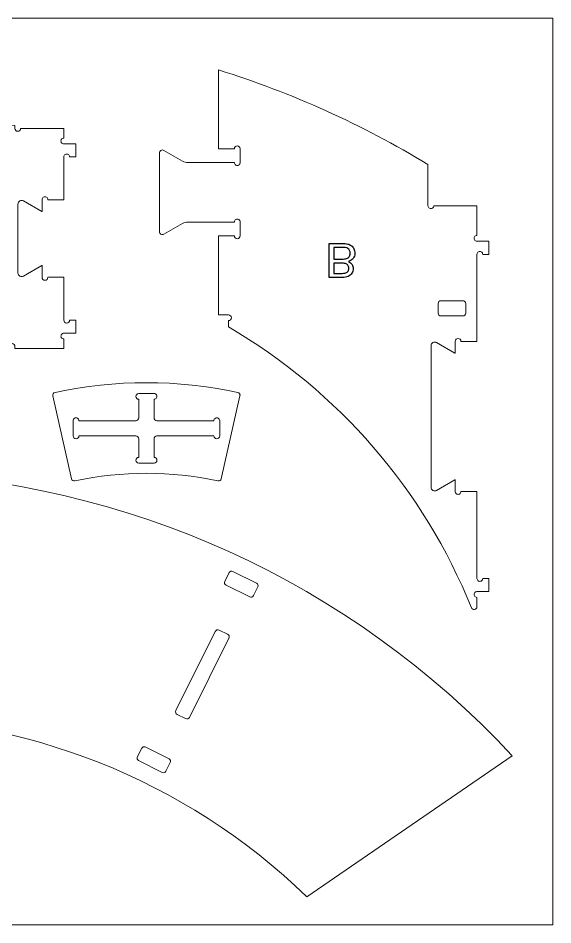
# Model space of a CAD drawing. Header units: centimetres. Extents: x -670 to -420, y -1468 to -1343.
# Drawn here: x -494.1 to -420.4, y -1467.8 to -1342.8 of the extents above; entities that cross this region are included whole.
import ezdxf

# ---------------------------------------------------------------- set-up
doc = ezdxf.new("R2010")
doc.units = ezdxf.units.CM
doc.header["$MEASUREMENT"] = 0
for name, color, linetype in [('decoupe', 7, 'Continuous'), ('lettres', 7, 'Continuous'), ('planche', 7, 'Continuous'), ('trous', 7, 'Continuous')]:
    doc.layers.add(name, color=color, linetype=linetype)

msp = doc.modelspace()

# ---------------------------------------------------------------- linework, layer by layer
at = {"layer": 'decoupe', "color": 5, "lineweight": 9}
for points, knots in [([(-493.78842, -1357.98939), (-493.78842, -1358.21027), (-493.96747, -1358.38943), (-494.18846, -1358.38943), (-494.40934, -1358.38943), (-494.58839, -1358.21027), (-494.58839, -1357.98939), (-494.58839, -1357.98939), (-494.58839, -1357.61166), (-494.58839, -1357.61166), (-504.65523, -1356.61858), (-514.43729, -1353.69999), (-523.40241, -1349.01486), (-523.40241, -1349.01486), (-523.40241, -1359.8173), (-523.40241, -1359.8173), (-523.40241, -1359.8173), (-521.20247, -1359.8173), (-521.20247, -1359.8173), (-521.20247, -1359.67438), (-521.12625, -1359.54239), (-521.0025, -1359.47093), (-520.87876, -1359.39948), (-520.7262, -1359.39948), (-520.60246, -1359.47093), (-520.47872, -1359.54239), (-520.4025, -1359.67438), (-520.4025, -1359.8173), (-520.4025, -1359.8173), (-520.4025, -1361.71735), (-520.4025, -1361.71735), (-520.4025, -1361.93823), (-520.58155, -1362.11728), (-520.80242, -1362.11728), (-521.02342, -1362.11728), (-521.20247, -1361.93823), (-521.20247, -1361.71735), (-521.20247, -1361.71735), (-523.55241, -1361.71735), (-523.55241, -1361.71735), (-523.55241, -1361.71735), (-527.65056, -1361.71735), (-527.65056, -1361.71735), (-527.91385, -1361.71735), (-528.17249, -1361.64799), (-528.40057, -1361.51635), (-528.40057, -1361.51635), (-530.95246, -1360.04305), (-530.95246, -1360.04305), (-531.0762, -1359.9716), (-531.22864, -1359.9716), (-531.3525, -1360.04305), (-531.47624, -1360.11451), (-531.55246, -1360.2465), (-531.55246, -1360.38942), (-531.55246, -1360.38942), (-531.55246, -1371.24519), (-531.55246, -1371.24519), (-531.55246, -1371.3881), (-531.47624, -1371.52021), (-531.3525, -1371.59167), (-531.22864, -1371.66312), (-531.0762, -1371.66312), (-530.95246, -1371.59167), (-530.95246, -1371.59167), (-528.40057, -1370.11826), (-528.40057, -1370.11826), (-528.17249, -1369.98662), (-527.91385, -1369.91737), (-527.65056, -1369.91737), (-527.65056, -1369.91737), (-523.55241, -1369.91737), (-523.55241, -1369.91737), (-523.55241, -1369.91737), (-521.20247, -1369.91737), (-521.20247, -1369.91737), (-521.20247, -1369.69637), (-521.02342, -1369.51732), (-520.80242, -1369.51732), (-520.58155, -1369.51732), (-520.4025, -1369.69637), (-520.4025, -1369.91737), (-520.4025, -1369.91737), (-520.4025, -1371.81731), (-520.4025, -1371.81731), (-520.4025, -1372.03819), (-520.58155, -1372.21735), (-520.80242, -1372.21735), (-521.02342, -1372.21735), (-521.20247, -1372.03819), (-521.20247, -1371.81731), (-521.20247, -1371.81731), (-523.40241, -1371.81731), (-523.40241, -1371.81731), (-523.40241, -1371.81731), (-523.40241, -1382.71723), (-523.40241, -1382.71723), (-523.40241, -1382.71723), (-522.88839, -1382.71723), (-522.88839, -1382.71723), (-522.88839, -1382.49635), (-522.70922, -1382.31731), (-522.48834, -1382.31731), (-522.26747, -1382.31731), (-522.08842, -1382.49635), (-522.08842, -1382.71723), (-522.08842, -1382.71723), (-522.08842, -1383.17746), (-522.08842, -1383.17746), (-513.38193, -1385.72354), (-504.43215, -1387.34823), (-495.38639, -1388.02457), (-495.37024, -1387.80451), (-495.17899, -1387.63905), (-494.95881, -1387.65474), (-494.73874, -1387.67054), (-494.57294, -1387.86167), (-494.58839, -1388.08174), (-494.58839, -1388.08174), (-494.58839, -1388.35664), (-494.58839, -1388.35664), (-494.58839, -1388.35664), (-487.83844, -1388.35664), (-487.83844, -1388.35664), (-487.83844, -1388.35664), (-487.83844, -1387.02313), (-487.83844, -1387.02313), (-487.98135, -1387.02313), (-488.11334, -1386.94691), (-488.1848, -1386.82305), (-488.25626, -1386.6993), (-488.25626, -1386.54686), (-488.1848, -1386.42312), (-488.11334, -1386.29938), (-487.98135, -1386.22304), (-487.83844, -1386.22304), (-487.83844, -1386.22304), (-486.18842, -1386.22304), (-486.18842, -1386.22304), (-486.18842, -1386.22304), (-486.18842, -1384.42314), (-486.18842, -1384.42314), (-486.18842, -1384.42314), (-487.03847, -1384.42314), (-487.03847, -1384.42314), (-487.03847, -1384.64402), (-487.21751, -1384.82306), (-487.43839, -1384.82306), (-487.65939, -1384.82306), (-487.83844, -1384.64402), (-487.83844, -1384.42314), (-487.83844, -1384.42314), (-487.83844, -1378.523), (-487.83844, -1378.523), (-487.83844, -1378.523), (-490.03838, -1378.523), (-490.03838, -1378.523), (-490.03838, -1378.74387), (-490.21755, -1378.92292), (-490.43842, -1378.92292), (-490.6593, -1378.92292), (-490.83847, -1378.74387), (-490.83847, -1378.523), (-490.83847, -1378.523), (-490.83847, -1376.88402), (-490.83847, -1376.88402), (-490.83847, -1376.88402), (-490.86264, -1376.89703), (-490.86264, -1376.89703), (-490.86264, -1376.89703), (-490.88645, -1376.91051), (-490.88645, -1376.91051), (-490.88645, -1376.91051), (-493.40255, -1378.36312), (-493.40255, -1378.36312), (-493.5572, -1378.45247), (-493.74787, -1378.45247), (-493.90252, -1378.36312), (-494.05717, -1378.27388), (-494.15256, -1378.10878), (-494.15256, -1377.93019), (-494.15256, -1377.93019), (-494.15256, -1368.41584), (-494.15256, -1368.41584), (-494.15256, -1368.23714), (-494.05717, -1368.07215), (-493.90252, -1367.9828), (-493.74787, -1367.89345), (-493.5572, -1367.89345), (-493.40255, -1367.9828), (-493.40255, -1367.9828), (-490.88645, -1369.43541), (-490.88645, -1369.43541), (-490.88645, -1369.43541), (-490.86264, -1369.44889), (-490.86264, -1369.44889), (-490.86264, -1369.44889), (-490.83847, -1369.4619), (-490.83847, -1369.4619), (-490.83847, -1369.4619), (-490.83847, -1367.82304), (-490.83847, -1367.82304), (-490.83847, -1367.68012), (-490.76213, -1367.54801), (-490.63839, -1367.47656), (-490.51465, -1367.4051), (-490.3622, -1367.4051), (-490.23846, -1367.47656), (-490.11472, -1367.54801), (-490.03838, -1367.68012), (-490.03838, -1367.82304), (-490.03838, -1367.82304), (-487.83844, -1367.82304), (-487.83844, -1367.82304), (-487.83844, -1367.82304), (-487.83844, -1361.9229), (-487.83844, -1361.9229), (-487.83844, -1361.77998), (-487.76221, -1361.64787), (-487.63847, -1361.57642), (-487.51461, -1361.50496), (-487.36217, -1361.50496), (-487.23843, -1361.57642), (-487.11469, -1361.64787), (-487.03847, -1361.77998), (-487.03847, -1361.9229), (-487.03847, -1361.9229), (-486.18842, -1361.9229), (-486.18842, -1361.9229), (-486.18842, -1361.9229), (-486.18842, -1360.12288), (-486.18842, -1360.12288), (-486.18842, -1360.12288), (-487.83844, -1360.12288), (-487.83844, -1360.12288), (-487.98135, -1360.12288), (-488.11334, -1360.04666), (-488.1848, -1359.92291), (-488.25626, -1359.79917), (-488.25626, -1359.64661), (-488.1848, -1359.52287), (-488.11334, -1359.39913), (-487.98135, -1359.32291), (-487.83844, -1359.32291), (-487.83844, -1359.32291), (-487.83844, -1357.98939), (-487.83844, -1357.98939), (-487.83844, -1357.98939), (-493.78842, -1357.98939), (-493.78842, -1357.98939)], [0, 0, 0, 0, 0.012048193, 0.012048193, 0.012048193, 0.024096386, 0.024096386, 0.024096386, 0.036144578, 0.036144578, 0.036144578, 0.048192771, 0.048192771, 0.048192771, 0.060240964, 0.060240964, 0.060240964, 0.072289157, 0.072289157, 0.072289157, 0.084337349, 0.084337349, 0.084337349, 0.096385542, 0.096385542, 0.096385542, 0.108433735, 0.108433735, 0.108433735, 0.120481928, 0.120481928, 0.120481928, 0.13253012, 0.13253012, 0.13253012, 0.144578313, 0.144578313, 0.144578313, 0.156626506, 0.156626506, 0.156626506, 0.168674699, 0.168674699, 0.168674699, 0.180722892, 0.180722892, 0.180722892, 0.192771084, 0.192771084, 0.192771084, 0.204819277, 0.204819277, 0.204819277, 0.21686747, 0.21686747, 0.21686747, 0.228915663, 0.228915663, 0.228915663, 0.240963855, 0.240963855, 0.240963855, 0.253012048, 0.253012048, 0.253012048, 0.265060241, 0.265060241, 0.265060241, 0.277108434, 0.277108434, 0.277108434, 0.289156627, 0.289156627, 0.289156627, 0.301204819, 0.301204819, 0.301204819, 0.313253012, 0.313253012, 0.313253012, 0.325301205, 0.325301205, 0.325301205, 0.337349398, 0.337349398, 0.337349398, 0.34939759, 0.34939759, 0.34939759, 0.361445783, 0.361445783, 0.361445783, 0.373493976, 0.373493976, 0.373493976, 0.385542169, 0.385542169, 0.385542169, 0.397590361, 0.397590361, 0.397590361, 0.409638554, 0.409638554, 0.409638554, 0.421686747, 0.421686747, 0.421686747, 0.43373494, 0.43373494, 0.43373494, 0.445783133, 0.445783133, 0.445783133, 0.457831325, 0.457831325, 0.457831325, 0.469879518, 0.469879518, 0.469879518, 0.481927711, 0.481927711, 0.481927711, 0.493975904, 0.493975904, 0.493975904, 0.506024096, 0.506024096, 0.506024096, 0.518072289, 0.518072289, 0.518072289, 0.530120482, 0.530120482, 0.530120482, 0.542168675, 0.542168675, 0.542168675, 0.554216867, 0.554216867, 0.554216867, 0.56626506, 0.56626506, 0.56626506, 0.578313253, 0.578313253, 0.578313253, 0.590361446, 0.590361446, 0.590361446, 0.602409639, 0.602409639, 0.602409639, 0.614457831, 0.614457831, 0.614457831, 0.626506024, 0.626506024, 0.626506024, 0.638554217, 0.638554217, 0.638554217, 0.65060241, 0.65060241, 0.65060241, 0.662650602, 0.662650602, 0.662650602, 0.674698795, 0.674698795, 0.674698795, 0.686746988, 0.686746988, 0.686746988, 0.698795181, 0.698795181, 0.698795181, 0.710843373, 0.710843373, 0.710843373, 0.722891566, 0.722891566, 0.722891566, 0.734939759, 0.734939759, 0.734939759, 0.746987952, 0.746987952, 0.746987952, 0.759036145, 0.759036145, 0.759036145, 0.771084337, 0.771084337, 0.771084337, 0.78313253, 0.78313253, 0.78313253, 0.795180723, 0.795180723, 0.795180723, 0.807228916, 0.807228916, 0.807228916, 0.819277108, 0.819277108, 0.819277108, 0.831325301, 0.831325301, 0.831325301, 0.843373494, 0.843373494, 0.843373494, 0.855421687, 0.855421687, 0.855421687, 0.86746988, 0.86746988, 0.86746988, 0.879518072, 0.879518072, 0.879518072, 0.891566265, 0.891566265, 0.891566265, 0.903614458, 0.903614458, 0.903614458, 0.915662651, 0.915662651, 0.915662651, 0.927710843, 0.927710843, 0.927710843, 0.939759036, 0.939759036, 0.939759036, 0.951807229, 0.951807229, 0.951807229, 0.963855422, 0.963855422, 0.963855422, 0.975903614, 0.975903614, 0.975903614, 0.987951807, 0.987951807, 0.987951807, 1, 1, 1, 1]), ([(-464.33348, -1372.79747), (-464.33348, -1373.01834), (-464.15432, -1373.19751), (-463.93344, -1373.19751), (-463.71256, -1373.19751), (-463.5334, -1373.01834), (-463.5334, -1372.79747), (-463.5334, -1372.79747), (-463.5334, -1370.89741), (-463.5334, -1370.89741), (-463.5334, -1370.75461), (-463.60962, -1370.6225), (-463.73348, -1370.55104), (-463.85722, -1370.47959), (-464.00966, -1370.47959), (-464.1334, -1370.55104), (-464.25715, -1370.6225), (-464.33348, -1370.75461), (-464.33348, -1370.89741), (-464.33348, -1370.89741), (-466.64753, -1370.89741), (-466.64753, -1370.89741), (-466.64753, -1370.89741), (-470.74556, -1370.89741), (-470.74556, -1370.89741), (-471.00885, -1370.89741), (-471.2676, -1370.96677), (-471.49557, -1371.09842), (-471.49557, -1371.09842), (-474.04745, -1372.57183), (-474.04745, -1372.57183), (-474.17131, -1372.64328), (-474.32375, -1372.64328), (-474.4475, -1372.57183), (-474.57124, -1372.50037), (-474.64746, -1372.36826), (-474.64746, -1372.22535), (-474.64746, -1372.22535), (-474.64746, -1361.36957), (-474.64746, -1361.36957), (-474.64746, -1361.22666), (-474.57124, -1361.09467), (-474.4475, -1361.02321), (-474.32375, -1360.95175), (-474.17131, -1360.95175), (-474.04745, -1361.02321), (-474.04745, -1361.02321), (-471.49557, -1362.4965), (-471.49557, -1362.4965), (-471.2676, -1362.62815), (-471.00885, -1362.69751), (-470.74556, -1362.69751), (-470.74556, -1362.69751), (-466.64753, -1362.69751), (-466.64753, -1362.69751), (-466.64753, -1362.69751), (-464.33348, -1362.69751), (-464.33348, -1362.69751), (-464.33348, -1362.84043), (-464.25715, -1362.97242), (-464.1334, -1363.04388), (-464.00966, -1363.11533), (-463.85722, -1363.11533), (-463.73348, -1363.04388), (-463.60962, -1362.97242), (-463.5334, -1362.84043), (-463.5334, -1362.69751), (-463.5334, -1362.69751), (-463.5334, -1360.79745), (-463.5334, -1360.79745), (-463.5334, -1360.57658), (-463.71256, -1360.39753), (-463.93344, -1360.39753), (-464.15432, -1360.39753), (-464.33348, -1360.57658), (-464.33348, -1360.79745), (-464.33348, -1360.79745), (-466.53343, -1360.79745), (-466.53343, -1360.79745), (-466.53343, -1360.79745), (-466.53343, -1349.93274), (-466.53343, -1349.93274), (-456.40733, -1353.08114), (-446.70614, -1357.46093), (-437.6476, -1362.97393), (-437.6476, -1362.97393), (-437.6476, -1368.65006), (-437.6476, -1368.65006), (-437.6476, -1368.79297), (-437.57138, -1368.92508), (-437.44752, -1368.99654), (-437.32378, -1369.06799), (-437.17134, -1369.06799), (-437.0476, -1368.99654), (-436.92385, -1368.92508), (-436.84763, -1368.79297), (-436.84763, -1368.65006), (-436.84763, -1368.65006), (-430.89765, -1368.65006), (-430.89765, -1368.65006), (-430.89765, -1368.65006), (-430.89765, -1372.75483), (-430.89765, -1372.75483), (-431.04044, -1372.75483), (-431.17255, -1372.83116), (-431.24401, -1372.9549), (-431.31547, -1373.07865), (-431.31547, -1373.23109), (-431.24401, -1373.35483), (-431.17255, -1373.47857), (-431.04044, -1373.55491), (-430.89765, -1373.55491), (-430.89765, -1373.55491), (-429.24763, -1373.55491), (-429.24763, -1373.55491), (-429.24763, -1373.55491), (-429.24763, -1375.35481), (-429.24763, -1375.35481), (-429.24763, -1375.35481), (-430.09756, -1375.35481), (-430.09756, -1375.35481), (-430.09756, -1375.2119), (-430.17378, -1375.07991), (-430.29764, -1375.00845), (-430.42138, -1374.93699), (-430.57382, -1374.93699), (-430.69757, -1375.00845), (-430.82131, -1375.07991), (-430.89765, -1375.2119), (-430.89765, -1375.35481), (-430.89765, -1375.35481), (-430.89765, -1387.35006), (-430.89765, -1387.35006), (-430.89765, -1387.35006), (-433.09759, -1387.35006), (-433.09759, -1387.35006), (-433.09759, -1387.12919), (-433.27664, -1386.95002), (-433.49764, -1386.95002), (-433.71851, -1386.95002), (-433.89756, -1387.12919), (-433.89756, -1387.35006), (-433.89756, -1387.35006), (-433.89756, -1388.98904), (-433.89756, -1388.98904), (-433.89756, -1388.98904), (-433.92173, -1388.97591), (-433.92173, -1388.97591), (-433.92173, -1388.97591), (-433.94567, -1388.96244), (-433.94567, -1388.96244), (-433.94567, -1388.96244), (-436.46165, -1387.50983), (-436.46165, -1387.50983), (-436.61641, -1387.42059), (-436.80697, -1387.42059), (-436.96173, -1387.50983), (-437.11638, -1387.59918), (-437.21166, -1387.76428), (-437.21166, -1387.94287), (-437.21166, -1387.94287), (-437.21166, -1407.45714), (-437.21166, -1407.45714), (-437.21166, -1407.63584), (-437.11638, -1407.80083), (-436.96173, -1407.89018), (-436.80697, -1407.97953), (-436.61641, -1407.97953), (-436.46165, -1407.89018), (-436.46165, -1407.89018), (-433.94567, -1406.43757), (-433.94567, -1406.43757), (-433.94567, -1406.43757), (-433.92173, -1406.42409), (-433.92173, -1406.42409), (-433.92173, -1406.42409), (-433.89756, -1406.41107), (-433.89756, -1406.41107), (-433.89756, -1406.41107), (-433.89756, -1408.05005), (-433.89756, -1408.05005), (-433.89756, -1408.19297), (-433.82134, -1408.32496), (-433.6976, -1408.39642), (-433.57386, -1408.46787), (-433.4213, -1408.46787), (-433.29756, -1408.39642), (-433.17381, -1408.32496), (-433.09759, -1408.19297), (-433.09759, -1408.05005), (-433.09759, -1408.05005), (-430.89765, -1408.05005), (-430.89765, -1408.05005), (-430.89765, -1408.05005), (-430.89765, -1420.04519), (-430.89765, -1420.04519), (-430.89765, -1420.1881), (-430.82131, -1420.32009), (-430.69757, -1420.39155), (-430.57382, -1420.46301), (-430.42138, -1420.46301), (-430.29764, -1420.39155), (-430.17378, -1420.32009), (-430.09756, -1420.1881), (-430.09756, -1420.04519), (-430.09756, -1420.04519), (-429.24763, -1420.04519), (-429.24763, -1420.04519), (-429.24763, -1420.04519), (-429.24763, -1421.84521), (-429.24763, -1421.84521), (-429.24763, -1421.84521), (-430.89765, -1421.84521), (-430.89765, -1421.84521), (-431.04044, -1421.84521), (-431.17255, -1421.92143), (-431.24401, -1422.04517), (-431.31547, -1422.16891), (-431.31547, -1422.32147), (-431.24401, -1422.44521), (-431.17255, -1422.56896), (-431.04044, -1422.64518), (-430.89765, -1422.64518), (-430.89765, -1422.64518), (-430.89765, -1423.92617), (-430.89765, -1423.92617), (-430.89765, -1424.11777), (-431.03336, -1424.28241), (-431.22147, -1424.3189), (-431.40946, -1424.35538), (-431.597, -1424.25337), (-431.66857, -1424.07571), (-438.22414, -1407.81361), (-450.00188, -1394.19355), (-465.14751, -1385.35961), (-465.14751, -1385.35961), (-465.14751, -1384.49748), (-465.14751, -1384.49748), (-464.92663, -1384.49748), (-464.74759, -1384.31831), (-464.74759, -1384.09743), (-464.74759, -1383.87656), (-464.92663, -1383.69751), (-465.14751, -1383.69751), (-465.14751, -1383.69751), (-466.53343, -1383.69751), (-466.53343, -1383.69751), (-466.53343, -1383.69751), (-466.53343, -1372.79747), (-466.53343, -1372.79747), (-466.53343, -1372.79747), (-464.33348, -1372.79747), (-464.33348, -1372.79747)], [0, 0, 0, 0, 0.011904762, 0.011904762, 0.011904762, 0.023809524, 0.023809524, 0.023809524, 0.035714286, 0.035714286, 0.035714286, 0.047619048, 0.047619048, 0.047619048, 0.05952381, 0.05952381, 0.05952381, 0.071428571, 0.071428571, 0.071428571, 0.083333333, 0.083333333, 0.083333333, 0.095238095, 0.095238095, 0.095238095, 0.107142857, 0.107142857, 0.107142857, 0.119047619, 0.119047619, 0.119047619, 0.130952381, 0.130952381, 0.130952381, 0.142857143, 0.142857143, 0.142857143, 0.154761905, 0.154761905, 0.154761905, 0.166666667, 0.166666667, 0.166666667, 0.178571429, 0.178571429, 0.178571429, 0.19047619, 0.19047619, 0.19047619, 0.202380952, 0.202380952, 0.202380952, 0.214285714, 0.214285714, 0.214285714, 0.226190476, 0.226190476, 0.226190476, 0.238095238, 0.238095238, 0.238095238, 0.25, 0.25, 0.25, 0.261904762, 0.261904762, 0.261904762, 0.273809524, 0.273809524, 0.273809524, 0.285714286, 0.285714286, 0.285714286, 0.297619048, 0.297619048, 0.297619048, 0.30952381, 0.30952381, 0.30952381, 0.321428571, 0.321428571, 0.321428571, 0.333333333, 0.333333333, 0.333333333, 0.345238095, 0.345238095, 0.345238095, 0.357142857, 0.357142857, 0.357142857, 0.369047619, 0.369047619, 0.369047619, 0.380952381, 0.380952381, 0.380952381, 0.392857143, 0.392857143, 0.392857143, 0.404761905, 0.404761905, 0.404761905, 0.416666667, 0.416666667, 0.416666667, 0.428571429, 0.428571429, 0.428571429, 0.44047619, 0.44047619, 0.44047619, 0.452380952, 0.452380952, 0.452380952, 0.464285714, 0.464285714, 0.464285714, 0.476190476, 0.476190476, 0.476190476, 0.488095238, 0.488095238, 0.488095238, 0.5, 0.5, 0.5, 0.511904762, 0.511904762, 0.511904762, 0.523809524, 0.523809524, 0.523809524, 0.535714286, 0.535714286, 0.535714286, 0.547619048, 0.547619048, 0.547619048, 0.55952381, 0.55952381, 0.55952381, 0.571428571, 0.571428571, 0.571428571, 0.583333333, 0.583333333, 0.583333333, 0.595238095, 0.595238095, 0.595238095, 0.607142857, 0.607142857, 0.607142857, 0.619047619, 0.619047619, 0.619047619, 0.630952381, 0.630952381, 0.630952381, 0.642857143, 0.642857143, 0.642857143, 0.654761905, 0.654761905, 0.654761905, 0.666666667, 0.666666667, 0.666666667, 0.678571429, 0.678571429, 0.678571429, 0.69047619, 0.69047619, 0.69047619, 0.702380952, 0.702380952, 0.702380952, 0.714285714, 0.714285714, 0.714285714, 0.726190476, 0.726190476, 0.726190476, 0.738095238, 0.738095238, 0.738095238, 0.75, 0.75, 0.75, 0.761904762, 0.761904762, 0.761904762, 0.773809524, 0.773809524, 0.773809524, 0.785714286, 0.785714286, 0.785714286, 0.797619048, 0.797619048, 0.797619048, 0.80952381, 0.80952381, 0.80952381, 0.821428571, 0.821428571, 0.821428571, 0.833333333, 0.833333333, 0.833333333, 0.845238095, 0.845238095, 0.845238095, 0.857142857, 0.857142857, 0.857142857, 0.869047619, 0.869047619, 0.869047619, 0.880952381, 0.880952381, 0.880952381, 0.892857143, 0.892857143, 0.892857143, 0.904761905, 0.904761905, 0.904761905, 0.916666667, 0.916666667, 0.916666667, 0.928571429, 0.928571429, 0.928571429, 0.94047619, 0.94047619, 0.94047619, 0.952380952, 0.952380952, 0.952380952, 0.964285714, 0.964285714, 0.964285714, 0.976190476, 0.976190476, 0.976190476, 0.988095238, 0.988095238, 0.988095238, 1, 1, 1, 1]), ([(-489.04792, -1394.40162), (-489.15214, -1394.42427), (-489.24288, -1394.4876), (-489.30028, -1394.57753), (-489.35756, -1394.66746), (-489.3765, -1394.77645), (-489.35303, -1394.88055), (-489.35303, -1394.88055), (-486.77779, -1406.29392), (-486.77779, -1406.29392), (-486.72946, -1406.50806), (-486.51741, -1406.64331), (-486.30281, -1406.59671), (-479.813, -1405.19046), (-473.0972, -1405.19046), (-466.6074, -1406.59671), (-466.39279, -1406.64331), (-466.18075, -1406.50806), (-466.13241, -1406.29392), (-466.13241, -1406.29392), (-463.55705, -1394.88055), (-463.55705, -1394.88055), (-463.53358, -1394.77645), (-463.55264, -1394.66746), (-463.60992, -1394.57753), (-463.6672, -1394.4876), (-463.75806, -1394.42427), (-463.86229, -1394.40162), (-472.16036, -1392.59602), (-480.74984, -1392.59602), (-489.04792, -1394.40162)], [0, 0, 0, 0, 0.1, 0.1, 0.1, 0.2, 0.2, 0.2, 0.3, 0.3, 0.3, 0.4, 0.4, 0.4, 0.5, 0.5, 0.5, 0.6, 0.6, 0.6, 0.7, 0.7, 0.7, 0.8, 0.8, 0.8, 0.9, 0.9, 0.9, 1, 1, 1, 1]), ([(-576.47918, -1463.80788), (-576.47918, -1463.80788), (-580.29974, -1459.83777), (-580.29974, -1459.83777), (-580.6393, -1459.48508), (-581.12542, -1459.31342), (-581.61114, -1459.37483), (-582.09687, -1459.43636), (-582.52504, -1459.7237), (-582.7659, -1460.14992), (-582.7659, -1460.14992), (-583.59706, -1461.62032), (-583.59706, -1461.62032), (-583.81535, -1462.00636), (-584.19818, -1462.27131), (-584.63639, -1462.3395), (-585.0746, -1462.40769), (-585.51996, -1462.27161), (-585.84516, -1461.97018), (-585.84516, -1461.97018), (-599.04211, -1449.73623), (-599.04211, -1449.73623), (-599.3781, -1449.4248), (-599.54714, -1448.97291), (-599.49796, -1448.51748), (-599.44891, -1448.06194), (-599.18738, -1447.65654), (-598.79272, -1447.42378), (-598.79272, -1447.42378), (-596.3062, -1445.95776), (-596.3062, -1445.95776), (-595.89771, -1445.717), (-595.62189, -1445.30243), (-595.55771, -1444.83261), (-595.49342, -1444.36279), (-595.6478, -1443.88942), (-595.97657, -1443.54778), (-595.97657, -1443.54778), (-599.91658, -1439.4536), (-599.91658, -1439.4536), (-576.33804, -1416.78137), (-544.63463, -1404.54029), (-511.93772, -1405.4838), (-479.2408, -1406.42742), (-448.296, -1420.47644), (-426.06424, -1444.4707), (-426.06424, -1444.4707), (-454.32225, -1463.9083), (-454.32225, -1463.9083), (-488.39557, -1431.047), (-542.35198, -1431.00265), (-576.47918, -1463.80788)], [0, 0, 0, 0, 0.058823529, 0.058823529, 0.058823529, 0.117647059, 0.117647059, 0.117647059, 0.176470588, 0.176470588, 0.176470588, 0.235294118, 0.235294118, 0.235294118, 0.294117647, 0.294117647, 0.294117647, 0.352941176, 0.352941176, 0.352941176, 0.411764706, 0.411764706, 0.411764706, 0.470588235, 0.470588235, 0.470588235, 0.529411765, 0.529411765, 0.529411765, 0.588235294, 0.588235294, 0.588235294, 0.647058824, 0.647058824, 0.647058824, 0.705882353, 0.705882353, 0.705882353, 0.764705882, 0.764705882, 0.764705882, 0.823529412, 0.823529412, 0.823529412, 0.882352941, 0.882352941, 0.882352941, 0.941176471, 0.941176471, 0.941176471, 1, 1, 1, 1])]:
    msp.add_open_spline(points, degree=3, knots=knots, dxfattribs=at)
at = {"layer": 'lettres', "color": 230}
for points, knots in [([(-451.25957, -1373.85058), (-451.25957, -1373.85058), (-451.25957, -1378.53409), (-451.25957, -1378.53409), (-451.25957, -1378.53409), (-449.50217, -1378.53409), (-449.50217, -1378.53409), (-449.14458, -1378.53409), (-448.85786, -1378.48721), (-448.64091, -1378.39236), (-448.42505, -1378.29751), (-448.25607, -1378.15143), (-448.13396, -1377.9541), (-448.01077, -1377.75786), (-447.94972, -1377.55181), (-447.94972, -1377.33595), (-447.94972, -1377.13645), (-448.00423, -1376.94784), (-448.11216, -1376.77123), (-448.22009, -1376.59462), (-448.38362, -1376.4518), (-448.60275, -1376.34278), (-448.3193, -1376.25993), (-448.10126, -1376.1182), (-447.94972, -1375.9176), (-447.79709, -1375.7181), (-447.72078, -1375.48152), (-447.72078, -1375.20897), (-447.72078, -1374.98875), (-447.76766, -1374.78488), (-447.86032, -1374.59628), (-447.95299, -1374.40767), (-448.06746, -1374.26268), (-448.20374, -1374.1602), (-448.34001, -1374.05881), (-448.51117, -1373.9814), (-448.71613, -1373.92907), (-448.92218, -1373.87674), (-449.17402, -1373.85058), (-449.47273, -1373.85058), (-449.47273, -1373.85058), (-451.25957, -1373.85058), (-451.25957, -1373.85058)], [0, 0, 0, 0, 0.071428571, 0.071428571, 0.071428571, 0.142857143, 0.142857143, 0.142857143, 0.214285714, 0.214285714, 0.214285714, 0.285714286, 0.285714286, 0.285714286, 0.357142857, 0.357142857, 0.357142857, 0.428571429, 0.428571429, 0.428571429, 0.5, 0.5, 0.5, 0.571428571, 0.571428571, 0.571428571, 0.642857143, 0.642857143, 0.642857143, 0.714285714, 0.714285714, 0.714285714, 0.785714286, 0.785714286, 0.785714286, 0.857142857, 0.857142857, 0.857142857, 0.928571429, 0.928571429, 0.928571429, 1, 1, 1, 1]), ([(-450.63816, -1374.40004), (-450.63816, -1374.40004), (-449.47164, -1374.40004), (-449.47164, -1374.40004), (-449.27104, -1374.40004), (-449.13041, -1374.40767), (-449.04864, -1374.42294), (-448.90692, -1374.44801), (-448.78699, -1374.49053), (-448.69106, -1374.55049), (-448.59512, -1374.61045), (-448.51662, -1374.69767), (-448.45448, -1374.81214), (-448.39234, -1374.92661), (-448.36182, -1375.05852), (-448.36182, -1375.20788), (-448.36182, -1375.3834), (-448.40651, -1375.53494), (-448.497, -1375.66468), (-448.5864, -1375.79441), (-448.71068, -1375.8849), (-448.86985, -1375.93723), (-449.02793, -1375.98956), (-449.25687, -1376.01572), (-449.5545, -1376.01572), (-449.5545, -1376.01572), (-450.63816, -1376.01572), (-450.63816, -1376.01572), (-450.63816, -1376.01572), (-450.63816, -1374.40004), (-450.63816, -1374.40004)], [0, 0, 0, 0, 0.1, 0.1, 0.1, 0.2, 0.2, 0.2, 0.3, 0.3, 0.3, 0.4, 0.4, 0.4, 0.5, 0.5, 0.5, 0.6, 0.6, 0.6, 0.7, 0.7, 0.7, 0.8, 0.8, 0.8, 0.9, 0.9, 0.9, 1, 1, 1, 1]), ([(-450.63816, -1376.56518), (-450.63816, -1376.56518), (-449.62536, -1376.56518), (-449.62536, -1376.56518), (-449.35063, -1376.56518), (-449.1533, -1376.58372), (-449.03447, -1376.61969), (-448.87639, -1376.66657), (-448.75756, -1376.74507), (-448.67797, -1376.85409), (-448.59839, -1376.96311), (-448.55805, -1377.09938), (-448.55805, -1377.264), (-448.55805, -1377.4199), (-448.59512, -1377.55727), (-448.67034, -1377.67501), (-448.74448, -1377.79384), (-448.85132, -1377.8756), (-448.98977, -1377.91921), (-449.12823, -1377.96282), (-449.36589, -1377.98462), (-449.70167, -1377.98462), (-449.70167, -1377.98462), (-450.63816, -1377.98462), (-450.63816, -1377.98462), (-450.63816, -1377.98462), (-450.63816, -1376.56518), (-450.63816, -1376.56518)], [0, 0, 0, 0, 0.111111111, 0.111111111, 0.111111111, 0.222222222, 0.222222222, 0.222222222, 0.333333333, 0.333333333, 0.333333333, 0.444444444, 0.444444444, 0.444444444, 0.555555556, 0.555555556, 0.555555556, 0.666666667, 0.666666667, 0.666666667, 0.777777778, 0.777777778, 0.777777778, 0.888888889, 0.888888889, 0.888888889, 1, 1, 1, 1])]:
    msp.add_open_spline(points, degree=3, knots=knots, dxfattribs=at)
at = {"layer": 'planche', "lineweight": 20}
msp.add_lwpolyline([(-670.43659, -1467.79109), (-420.43659, -1467.79109), (-420.43659, -1342.79109), (-670.43659, -1342.79109), (-670.43659, -1467.79109)], close=True, dxfattribs=at)
at = {"layer": 'trous', "color": 3, "lineweight": 20}
for points in [[(-432.84768, -1383.8479), (-432.84768, -1383.8479), (-435.84757, -1383.8479), (-435.84757, -1383.8479), (-436.06761, -1383.8479), (-436.24763, -1383.66788), (-436.24763, -1383.44786), (-436.24763, -1383.44786), (-436.24763, -1382.14795), (-436.24763, -1382.14795), (-436.24763, -1381.92793), (-436.06761, -1381.7479), (-435.84757, -1381.7479), (-435.84757, -1381.7479), (-432.84768, -1381.7479), (-432.84768, -1381.7479), (-432.62764, -1381.7479), (-432.44762, -1381.92793), (-432.44762, -1382.14795), (-432.44762, -1382.14795), (-432.44762, -1383.44786), (-432.44762, -1383.44786), (-432.44762, -1383.66788), (-432.62764, -1383.8479), (-432.84768, -1383.8479)], [(-465.48491, -1420.94345), (-465.48491, -1420.94345), (-462.20923, -1422.57356), (-462.20923, -1422.57356), (-462.02671, -1422.66438), (-461.8031, -1422.58937), (-461.71228, -1422.40687), (-461.71228, -1422.40687), (-461.10694, -1421.19044), (-461.10694, -1421.19044), (-461.01611, -1421.00793), (-461.09112, -1420.78432), (-461.27363, -1420.69349), (-461.27363, -1420.69349), (-464.54931, -1419.06339), (-464.54931, -1419.06339), (-464.73182, -1418.97256), (-464.95543, -1419.04756), (-465.04626, -1419.23008), (-465.04626, -1419.23008), (-465.6516, -1420.4465), (-465.6516, -1420.4465), (-465.74242, -1420.629), (-465.66742, -1420.85263), (-465.48491, -1420.94345)], [(-465.25809, -1427.72611), (-465.25809, -1427.72611), (-466.42115, -1427.14733), (-466.42115, -1427.14733), (-466.61832, -1427.0492), (-466.85994, -1427.13024), (-466.95807, -1427.32743), (-466.95807, -1427.32743), (-472.39308, -1438.24901), (-472.39308, -1438.24901), (-472.49121, -1438.4462), (-472.41016, -1438.68781), (-472.21298, -1438.78594), (-472.21298, -1438.78594), (-471.04993, -1439.36472), (-471.04993, -1439.36472), (-470.85275, -1439.46284), (-470.61114, -1439.3818), (-470.51301, -1439.18461), (-470.51301, -1439.18461), (-465.078, -1428.26303), (-465.078, -1428.26303), (-464.97987, -1428.06584), (-465.06092, -1427.82423), (-465.25809, -1427.72611)], [(-477.54089, -1445.14858), (-477.54089, -1445.14858), (-474.26522, -1446.77869), (-474.26522, -1446.77869), (-474.0827, -1446.86952), (-473.85908, -1446.7945), (-473.76827, -1446.612), (-473.76827, -1446.612), (-473.16292, -1445.39557), (-473.16292, -1445.39557), (-473.0721, -1445.21306), (-473.14711, -1444.98945), (-473.32962, -1444.89862), (-473.32962, -1444.89862), (-476.6053, -1443.26852), (-476.6053, -1443.26852), (-476.78781, -1443.17769), (-477.01142, -1443.25269), (-477.10225, -1443.43521), (-477.10225, -1443.43521), (-477.70759, -1444.65163), (-477.70759, -1444.65163), (-477.79841, -1444.83413), (-477.72341, -1445.05776), (-477.54089, -1445.14858)]]:
    msp.add_open_spline(points, degree=3, knots=[0, 0, 0, 0, 0.125, 0.125, 0.125, 0.25, 0.25, 0.25, 0.375, 0.375, 0.375, 0.5, 0.5, 0.5, 0.625, 0.625, 0.625, 0.75, 0.75, 0.75, 0.875, 0.875, 0.875, 1, 1, 1, 1], dxfattribs=at)
at = {"layer": 'trous', "color": 3, "lineweight": 9}
msp.add_open_spline([(-466.35515, -1400.38995), (-466.35515, -1400.38995), (-466.35515, -1398.28992), (-466.35515, -1398.28992), (-466.35515, -1398.14701), (-466.43137, -1398.0149), (-466.55511, -1397.94344), (-466.67885, -1397.8721), (-466.8313, -1397.87199), (-466.95515, -1397.94344), (-467.0789, -1398.0149), (-467.15512, -1398.14689), (-467.15512, -1398.28992), (-467.15512, -1398.28992), (-475.00505, -1398.28992), (-475.00505, -1398.28992), (-475.22592, -1398.28992), (-475.40509, -1398.11076), (-475.40509, -1397.88976), (-475.40509, -1397.88976), (-475.40509, -1395.34218), (-475.40509, -1395.34218), (-475.26218, -1395.34218), (-475.13007, -1395.26596), (-475.05861, -1395.14221), (-474.98715, -1395.01835), (-474.98715, -1394.86591), (-475.05861, -1394.74217), (-475.13007, -1394.61843), (-475.26218, -1394.54221), (-475.40509, -1394.54221), (-475.40509, -1394.54221), (-477.50511, -1394.54221), (-477.50511, -1394.54221), (-477.72599, -1394.54221), (-477.90516, -1394.72126), (-477.90516, -1394.94213), (-477.90516, -1395.16313), (-477.72599, -1395.34218), (-477.50511, -1395.34218), (-477.50511, -1395.34218), (-477.50511, -1397.88976), (-477.50511, -1397.88976), (-477.50511, -1397.99596), (-477.54717, -1398.09775), (-477.62223, -1398.1728), (-477.69718, -1398.24775), (-477.79907, -1398.28992), (-477.90516, -1398.28992), (-477.90516, -1398.28992), (-485.75509, -1398.28992), (-485.75509, -1398.28992), (-485.75509, -1398.14689), (-485.83131, -1398.0149), (-485.95505, -1397.94344), (-486.07879, -1397.8721), (-486.23135, -1397.8721), (-486.35509, -1397.94344), (-486.47883, -1398.0149), (-486.55506, -1398.14689), (-486.55506, -1398.28992), (-486.55506, -1398.28992), (-486.55506, -1400.38983), (-486.55506, -1400.38983), (-486.55506, -1400.61082), (-486.37601, -1400.78987), (-486.15513, -1400.78987), (-485.93413, -1400.78987), (-485.75509, -1400.61082), (-485.75509, -1400.38995), (-485.75509, -1400.38995), (-485.75509, -1400.38983), (-485.75509, -1400.38983), (-485.75509, -1400.38983), (-477.90516, -1400.38983), (-477.90516, -1400.38983), (-477.79907, -1400.38983), (-477.69729, -1400.43201), (-477.62223, -1400.50707), (-477.54729, -1400.58201), (-477.50511, -1400.68379), (-477.50511, -1400.78987), (-477.50511, -1400.78987), (-477.50511, -1403.34211), (-477.50511, -1403.34211), (-477.72599, -1403.34211), (-477.90516, -1403.52127), (-477.90516, -1403.74215), (-477.90516, -1403.96303), (-477.72599, -1404.14219), (-477.50511, -1404.14219), (-477.50511, -1404.14219), (-475.40509, -1404.14219), (-475.40509, -1404.14219), (-475.1841, -1404.14219), (-475.00505, -1403.96303), (-475.00505, -1403.74215), (-475.00505, -1403.52127), (-475.1841, -1403.34211), (-475.40509, -1403.34211), (-475.40509, -1403.34211), (-475.40509, -1400.78987), (-475.40509, -1400.78987), (-475.40509, -1400.68379), (-475.36291, -1400.58213), (-475.28785, -1400.50707), (-475.21291, -1400.43212), (-475.11113, -1400.38983), (-475.00505, -1400.38983), (-475.00505, -1400.38983), (-467.15512, -1400.38983), (-467.15512, -1400.38983), (-467.15512, -1400.61082), (-466.97607, -1400.78987), (-466.75507, -1400.78987), (-466.5342, -1400.78987), (-466.35515, -1400.61082), (-466.35515, -1400.38995)], degree=3, knots=[0, 0, 0, 0, 0.025641026, 0.025641026, 0.025641026, 0.051282051, 0.051282051, 0.051282051, 0.076923077, 0.076923077, 0.076923077, 0.102564103, 0.102564103, 0.102564103, 0.128205128, 0.128205128, 0.128205128, 0.153846154, 0.153846154, 0.153846154, 0.179487179, 0.179487179, 0.179487179, 0.205128205, 0.205128205, 0.205128205, 0.230769231, 0.230769231, 0.230769231, 0.256410256, 0.256410256, 0.256410256, 0.282051282, 0.282051282, 0.282051282, 0.307692308, 0.307692308, 0.307692308, 0.333333333, 0.333333333, 0.333333333, 0.358974359, 0.358974359, 0.358974359, 0.384615385, 0.384615385, 0.384615385, 0.41025641, 0.41025641, 0.41025641, 0.435897436, 0.435897436, 0.435897436, 0.461538462, 0.461538462, 0.461538462, 0.487179487, 0.487179487, 0.487179487, 0.512820513, 0.512820513, 0.512820513, 0.538461538, 0.538461538, 0.538461538, 0.564102564, 0.564102564, 0.564102564, 0.58974359, 0.58974359, 0.58974359, 0.615384615, 0.615384615, 0.615384615, 0.641025641, 0.641025641, 0.641025641, 0.666666667, 0.666666667, 0.666666667, 0.692307692, 0.692307692, 0.692307692, 0.717948718, 0.717948718, 0.717948718, 0.743589744, 0.743589744, 0.743589744, 0.769230769, 0.769230769, 0.769230769, 0.794871795, 0.794871795, 0.794871795, 0.820512821, 0.820512821, 0.820512821, 0.846153846, 0.846153846, 0.846153846, 0.871794872, 0.871794872, 0.871794872, 0.897435897, 0.897435897, 0.897435897, 0.923076923, 0.923076923, 0.923076923, 0.948717949, 0.948717949, 0.948717949, 0.974358974, 0.974358974, 0.974358974, 1, 1, 1, 1], dxfattribs=at)

doc.saveas('drawing.dxf')
